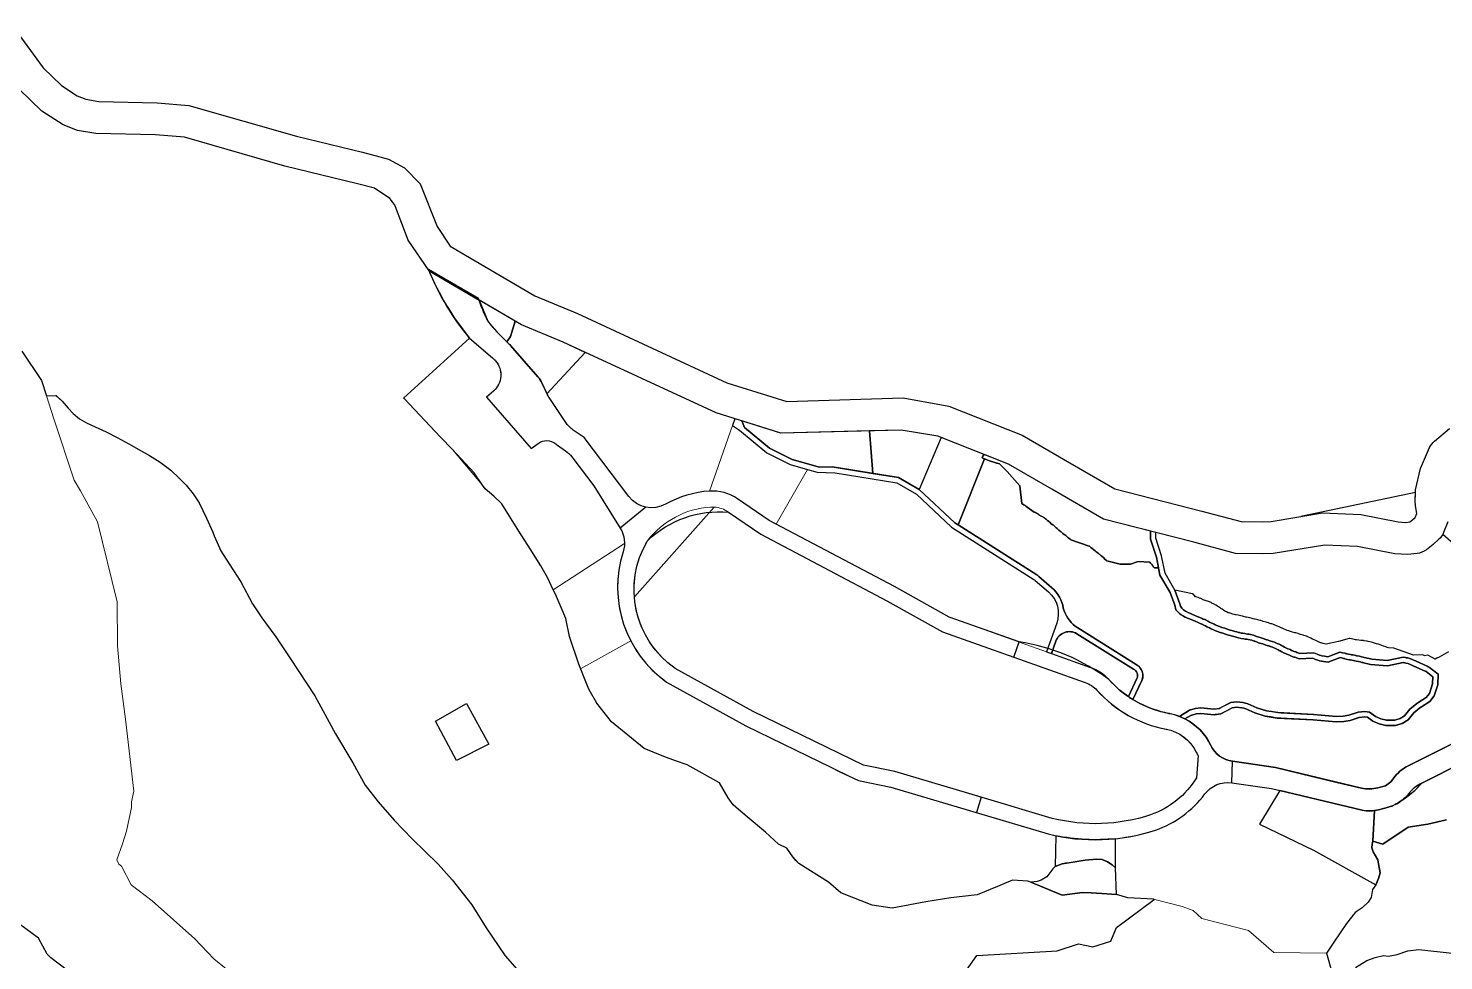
# Model space of a CAD drawing. Header units: millimetres. Extents: x 234550 to 240984, y 469077 to 474234.
# Drawn here: x 240323.4 to 240720.6, y 469393.1 to 469654.7 of the extents above; entities that cross this region are included whole.
import ezdxf

# ---------------------------------------------------------------- set-up
doc = ezdxf.new("R2010")
doc.units = ezdxf.units.MM
for name, color, linetype, lineweight in [('_Proposed institutional precinct_hatch', 150, 'Continuous', 0), ('_proposed OS-2 _hatch', 83, 'Continuous', 0), ('_Proposed_footpath hatch', 161, 'Continuous', 30), ('_Proposed_parking', 253, 'Continuous', 30), ('_Propossed _Secondary_road_Hatch', 251, 'Continuous', 0), ('E1', 108, 'Continuous', 30), ('E4', 53, 'Continuous', 30)]:
    doc.layers.add(name, color=color, linetype=linetype, lineweight=lineweight)
doc.layers.add('_Proposed Service-1 hatch', color=210, linetype='Continuous')
doc.layers.add('_proposed Tertiary_road_Hatch', color=252, linetype='Continuous')
doc.layers.add('_proposed UV_2_Hatch', color=53, linetype='Continuous', lineweight=0, true_color=0xf2d64a)
doc.layers.add('water', color=140, linetype='Continuous', lineweight=30, true_color=0x00cdfe)

msp = doc.modelspace()

# ---------------------------------------------------------------- linework, layer by layer
at = {"layer": '_Proposed institutional precinct_hatch'}
msp.add_lwpolyline([(240460.51, 469390.64), (240457.21, 469394.45), (240451.88, 469402.32), (240447.81, 469408.8), (240442.35, 469415.78), (240438.35, 469420.2), (240431.07, 469427.31), (240425.99, 469432.56), (240421.58, 469437.64), (240417.86, 469442.38), (240414.47, 469448.65), (240409.56, 469456.78), (240406.04, 469463.28), (240403.8, 469467.4), (240396.95, 469477.81), (240392.8, 469483.99), (240388.9, 469489.33), (240386.28, 469493.24), (240382.98, 469499.42), (240379.68, 469504.5), (240377.39, 469508.06), (240375.52, 469512.36), (240375.11, 469513.31), (240373.35, 469517.26), (240371.33, 469521.56), (240369.64, 469524.1), (240367.61, 469526.56), (240365.66, 469528.51), (240363.37, 469530.71), (240360.32, 469532.99), (240357.36, 469534.86), (240354.82, 469536.29), (240352.36, 469537.65), (240350.33, 469538.75), (240348.3, 469539.94), (240345.17, 469541.54), (240342.12, 469542.9), (240339.66, 469544), (240337.72, 469545.18), (240335.94, 469546.62), (240334.5, 469548.15), (240332.81, 469550.1), (240331.2, 469551.65), (240331.1, 469551.73), (240328.44, 469551.57), (240330.51, 469545.14), (240336.25, 469527.93), (240338.01, 469524.95), (240342.79, 469516.22), (240348.25, 469493.81), (240348.38, 469481.49), (240349.31, 469470.79), (240350.6, 469460.85), (240352.95, 469440.7), (240352.35, 469437.63), (240352.35, 469436.11), (240350.89, 469429.41), (240349.78, 469425.9), (240348.21, 469421.35), (240348.77, 469420.13), (240349.48, 469419.61), (240352.24, 469414.39), (240358.13, 469409.88), (240370.06, 469399.25), (240375.42, 469393.64), (240378.86, 469390.8)], dxfattribs=at)
at = {"layer": '_proposed OS-2 _hatch'}
for points in [[(240541.99, 469530.95), (240537.19, 469532.29), (240530.58, 469535.65), (240522.97, 469541.93), (240520.97, 469543.25), (240514.53, 469524.86, -0.16812), (240522.41, 469522.69), (240531.28, 469516.61), (240533.25, 469515.56)], [(240493.44, 469495.22, -0.152848), (240497.09, 469510.93, -0.215435), (240514.82, 469520.37, -0.032495), (240515.86, 469520.37), (240493.44, 469495.22), (240515.86, 469520.37, 0.032495), (240514.82, 469520.37, 0.215435), (240497.09, 469510.93, 0.152848)], [(240490.29, 469507.79, 0.075781), (240490.67, 469510.17), (240470.67, 469497.2), (240471.28, 469495.95), (240474.16, 469489.09), (240475.26, 469484.11), (240477.81, 469476.32), (240478.36, 469474.96), (240492.43, 469482.82, -0.199899)], [(240628.43, 469427.33, -0.077779), (240611.72, 469428.17), (240611.55, 469419.49), (240613.45, 469420.25), (240619.93, 469421.26), (240623.13, 469421.54), (240624.73, 469421.5), (240626.25, 469420.83), (240627.54, 469419.97), (240628.43, 469419.15)]]:
    msp.add_lwpolyline(points, format="xyb", close=True, dxfattribs=at)
at = {"layer": '_Proposed Service-1 hatch'}
msp.add_lwpolyline([(240559.4, 469541.74), (240534.58, 469541.12), (240523.59, 469544.55), (240524.33, 469542.75), (240531.4, 469536.92), (240537.74, 469533.7), (240542.41, 469532.39), (240545.28, 469531.54), (240548.96, 469531.69), (240560.32, 469529.84)], close=True, dxfattribs=at)
msp.add_lwpolyline([(240628.43, 469427.33, -0.077779), (240611.72, 469428.17), (240611.55, 469419.49), (240613.45, 469420.25), (240619.93, 469421.26), (240623.13, 469421.54), (240624.73, 469421.5), (240626.25, 469420.83), (240627.54, 469419.97), (240628.43, 469419.15)], format="xyb", close=True, dxfattribs=at)
at = {"layer": '_proposed Tertiary_road_Hatch'}
for p, q in [((240633.36, 469466.38), (240633.36, 469466.38)), ((240557.76, 469447.92), (240526.78, 469462.97)), ((240702.25, 469435.44), (240705.04, 469436.18))]:
    msp.add_line(p, q, dxfattribs=at)
for points in [[(240502.22, 469521.2, -0.374468), (240491.92, 469523.32), (240479.32, 469539.87), (240476.26, 469542, -0.093801), (240474.18, 469544.12), (240469.52, 469551.1, -0.037452), (240468.94, 469552.14), (240467.55, 469555.09, 0.069754), (240466.34, 469556.95), (240458.64, 469565.77, -0.034577), (240452.28, 469572.58, -0.034577), (240449.69, 469578.94), (240435.62, 469587.04, 0.073256), (240447.19, 469567.8), (240453.59, 469562.31, -0.03605), (240454.41, 469561.5), (240454.49, 469561.41, -0.414214), (240453.91, 469552.94), (240451.93, 469551.22), (240464.51, 469536.8), (240466.42, 469538.24, -0.346746), (240471.37, 469538.12, 0.020676), (240471.9, 469537.72), (240474.09, 469536.2, -0.078087), (240475.88, 469534.48), (240482.09, 469526.32), (240489.46, 469514.44)], [(240590.76, 469438.97), (240566.52, 469446.2), (240557.76, 469447.92), (240526.78, 469462.97), (240504.91, 469475.1, -0.391701), (240497.09, 469510.93, -0.215435), (240519.86, 469518.98), (240528.95, 469512.75), (240564.33, 469494.1), (240579.88, 469485.4), (240599.93, 469478.28), (240601.43, 469482.53), (240581.74, 469489.51), (240566.48, 469498.05), (240531.28, 469516.61), (240522.41, 469522.69, 0.16812), (240514.53, 469524.86, 0.112563), (240502.22, 469521.2, -0.181094)], [(240496.67, 469520.33), (240489.46, 469514.44, -0.219426), (240490.29, 469507.79, 0.326793), (240502.5, 469471.29), (240524.71, 469458.98), (240542.01, 469450.57), (240542.02, 469450.6), (240548.36, 469447.52), (240550.95, 469446.22), (240556.32, 469443.61), (240565.44, 469441.82), (240609.53, 469428.67, 0.142283), (240639.69, 469429.74, 0.151633), (240653.53, 469439.87, -0.275346), (240661.09, 469443.02), (240661.29, 469449.05, -0.250686), (240655.2, 469453.52, 0.163028), (240647.96, 469460.97), (240646.45, 469461.65, 0.04598), (240643.58, 469462.47, -0.041603), (240638.75, 469463.79), (240637.34, 469464.34), (240637.34, 469464.34, -0.012475), (240635.96, 469464.96), (240635.96, 469464.96, -0.024617), (240633.36, 469466.38), (240633.36, 469466.38, -0.073128), (240626.61, 469471.98, 0.125125), (240601.43, 469482.53)], [(240599.93, 469478.28), (240619.98, 469471.17, -0.125125), (240623.26, 469468.97, 0.164751), (240642.64, 469458.07, -0.240887), (240651.14, 469451.58, 0.020898), (240651.63, 469450.66), (240651.19, 469444.44, -0.175279), (240638.26, 469434.01, -0.141655), (240610.73, 469433.02), (240590.76, 469438.97), (240589.47, 469434.66)], [(240735.38, 469460.19), (240710.6, 469447.74, 0.117529), (240706.97, 469444.86), (240705.73, 469443.28), (240704.26, 469442.18), (240702.09, 469441.61, -0.116204), (240697.5, 469441.48), (240673.35, 469447.32), (240661.29, 469449.05)], [(240661.09, 469443.02), (240672.2, 469441.43), (240697.67, 469435.32, 0.116203), (240702.25, 469435.44), (240705.04, 469436.18, 0.102955), (240708.68, 469438, 0.073156), (240714.43, 469442.91), (240737.81, 469454.7)]]:
    msp.add_lwpolyline(points, format="xyb", dxfattribs=at)
at = {"layer": '_proposed UV_2_Hatch'}
for points in [[(240482.09, 469526.32), (240475.88, 469534.48, 0.078087), (240474.09, 469536.2), (240471.9, 469537.72, -0.020676), (240471.37, 469538.12, 0.346746), (240466.42, 469538.24), (240464.51, 469536.8), (240451.93, 469551.22), (240453.91, 469552.94, 0.416941), (240454.45, 469561.45, 0.038067), (240453.59, 469562.31), (240447.19, 469567.8), (240428.64, 469550.98), (240428.8, 469550.83), (240439.05, 469539.98), (240442.39, 469536.51), (240450.83, 469526.53), (240451.54, 469525.49), (240454, 469523.44), (240456.27, 469521.33), (240461.02, 469513.59), (240464.21, 469508.71), (240467.17, 469503.93), (240469.02, 469500.58), (240470.67, 469497.2), (240490.67, 469510.17, 0.141295), (240489.46, 469514.44), (240482.09, 469526.32)], [(240724.12, 469509.44), (240720.32, 469512.76, -0.088546), (240719.24, 469511.38), (240717.58, 469509.88), (240715.7, 469508.41, -0.142791), (240713.1, 469507.37), (240710.39, 469507.1), (240706.88, 469507.24), (240696.38, 469509.33), (240687.24, 469509.74), (240672.71, 469507.35), (240669.72, 469507.25), (240662.15, 469507.32), (240650.45, 469510.55), (240639.79, 469513.27), (240639.82, 469511.67), (240641.4, 469506.74), (240642.36, 469501.81), (240645.15, 469497.02), (240650.07, 469496.03), (240650.49, 469495.79), (240650.79, 469495.37), (240651.08, 469495.16), (240651.68, 469494.98), (240652.07, 469494.82), (240652.43, 469494.73), (240653.03, 469494.36), (240653.83, 469494.13), (240654.07, 469494.05), (240654.56, 469493.89), (240655.3, 469493.6), (240655.6, 469493.37), (240656, 469493.21), (240656.62, 469492.87), (240657.07, 469492.58), (240657.34, 469492.37), (240657.79, 469492.09), (240658.07, 469491.9), (240658.43, 469491.73), (240658.88, 469491.34), (240659.35, 469491.09), (240659.64, 469490.94), (240660.07, 469490.73), (240660.38, 469490.68), (240660.96, 469490.49), (240661.15, 469490.45), (240661.35, 469490.37), (240662.13, 469490.19), (240662.29, 469490.15), (240662.93, 469490.01), (240663.59, 469489.85), (240664.07, 469489.74), (240664.37, 469489.68), (240665.06, 469489.52), (240665.2, 469489.5), (240665.67, 469489.37), (240666.12, 469489.27), (240666.81, 469489.11), (240667.07, 469489.05), (240667.5, 469488.95), (240667.62, 469488.92), (240668.07, 469488.81), (240668.42, 469488.72), (240668.83, 469488.62), (240669.07, 469488.56), (240669.22, 469488.52), (240669.71, 469488.37), (240669.93, 469488.31), (240670.77, 469488.07), (240671.07, 469487.97), (240671.39, 469487.88), (240672.07, 469487.66), (240672.29, 469487.59), (240672.87, 469487.37), (240673.07, 469487.3), (240673.2, 469487.25), (240673.73, 469487.03), (240674.07, 469486.89), (240674.44, 469486.75), (240674.92, 469486.53), (240675.15, 469486.43), (240675.25, 469486.37), (240675.82, 469486.12), (240676.07, 469486.01), (240676.53, 469485.83), (240676.67, 469485.78), (240677.07, 469485.63), (240677.28, 469485.58), (240678.16, 469485.31), (240678.82, 469485.12), (240679.07, 469485.05), (240679.69, 469484.87), (240680.07, 469484.76), (240680.37, 469484.67), (240681.12, 469484.45), (240681.33, 469484.37), (240682.04, 469484.12), (240682.58, 469483.88), (240683.07, 469483.67), (240683.28, 469483.59), (240683.73, 469483.36), (240684.19, 469483.15), (240684.64, 469482.94), (240685.23, 469482.67), (240686.04, 469482.32), (240686.17, 469482.28), (240686.78, 469482.08), (240687.07, 469481.99), (240687.59, 469481.9), (240691.07, 469482.69), (240694.07, 469483.53), (240694.2, 469483.5), (240694.69, 469483.37), (240695.06, 469483.29), (240695.18, 469483.27), (240695.85, 469483.15), (240696.13, 469483.1), (240696.74, 469483.04), (240697.07, 469483), (240697.49, 469482.96), (240697.64, 469482.94), (240698.07, 469482.9), (240698.27, 469482.87), (240699.07, 469482.77), (240699.4, 469482.7), (240699.86, 469482.59), (240700.25, 469482.5), (240700.67, 469482.35), (240701.07, 469482.24), (240701.27, 469482.18), (240701.73, 469482.04), (240702.07, 469481.93), (240702.5, 469481.8), (240702.72, 469481.72), (240703.25, 469481.55), (240703.72, 469481.36), (240704.31, 469481.14), (240704.69, 469480.99), (240705.07, 469480.86), (240705.54, 469480.84), (240706.62, 469480.83), (240712.14, 469478.78), (240714.68, 469478.96), (240715.26, 469478.64), (240716.08, 469478.82), (240718.15, 469477.68), (240718.68, 469477.96), (240719.25, 469478.31), (240721.96, 469479.73)], [(240609.53, 469428.67), (240565.44, 469441.82), (240556.32, 469443.61), (240524.71, 469458.98), (240502.5, 469471.29, -0.119103), (240492.43, 469482.82), (240478.36, 469474.96), (240480.78, 469469.08), (240482.91, 469465.36), (240486.99, 469460.09), (240496.17, 469452.62), (240501.68, 469450.37), (240508.27, 469448.04), (240517.34, 469442.98), (240519.75, 469438.83), (240521.21, 469436.79), (240525.06, 469433.49), (240530.25, 469429.17), (240533.86, 469425.76), (240536.22, 469424.66), (240537.87, 469422.26), (240539.59, 469420.32), (240547.94, 469415.16), (240551.35, 469412.11), (240560.14, 469408.7), (240565.78, 469407.8), (240575.19, 469409.63), (240582.27, 469410.73), (240589.6, 469411.53), (240595.33, 469413.92), (240599.57, 469415.65), (240603.89, 469415.4), (240604.67, 469415.08), (240606.51, 469415.33), (240607.61, 469415.68), (240609.23, 469416.65), (240610.85, 469418.88), (240611.55, 469419.49), (240611.72, 469428.17, -0.010375), (240609.53, 469428.67)]]:
    msp.add_lwpolyline(points, format="xyb", dxfattribs=at)
for points in [[(240520.97, 469543.25), (240521.64, 469545.16), (240516.39, 469546.8), (240479.6, 469563.78), (240468.91, 469552.19, 0.03919), (240469.52, 469551.1), (240474.18, 469544.12, 0.093801), (240476.26, 469542), (240479.32, 469539.87), (240491.92, 469523.32, 0.374468), (240502.22, 469521.2, -0.112563), (240514.53, 469524.86, -0.16812), (240522.41, 469522.69), (240531.28, 469516.61), (240533.25, 469515.56), (240566.48, 469498.05), (240581.74, 469489.51), (240609.11, 469479.8), (240611.96, 469487.85, 0.308898), (240609.66, 469496.57), (240605.93, 469499.8, 0.036727), (240605.58, 469500.06), (240582.48, 469514.76), (240572.63, 469523.97), (240567.08, 469527.22), (240549.82, 469530.03), (240544.72, 469530.14), (240541.99, 469530.95), (240537.19, 469532.29), (240530.58, 469535.65), (240522.97, 469541.93)], [(240642.75, 469458.05, -0.165603), (240623.26, 469468.97, 0.125125), (240619.98, 469471.17), (240579.88, 469485.4), (240564.33, 469494.1), (240528.95, 469512.75), (240519.86, 469518.98, 0.134888), (240515.86, 469520.37), (240493.44, 469495.22, 0.225361), (240504.91, 469475.1), (240526.78, 469462.97), (240557.76, 469447.92), (240566.52, 469446.2), (240610.73, 469433.02, 0.141655), (240638.26, 469434.01, 0.175279), (240651.19, 469444.44), (240651.63, 469450.66, -0.020898), (240651.14, 469451.58, 0.238303)], [(240700.59, 469413.04), (240701.56, 469414.42), (240683.99, 469424.13), (240668.9, 469431.38), (240674.62, 469440.85), (240672.2, 469441.43), (240661.09, 469443.02, 0.275346), (240653.53, 469439.87, -0.151633), (240639.69, 469429.74, -0.053388), (240628.43, 469427.33), (240628.43, 469419.15), (240628.72, 469411.64), (240631.88, 469410.69), (240639.09, 469410.35), (240647.18, 469408.27), (240650.24, 469407.18), (240652.65, 469404.93), (240665.8, 469401.57), (240672.92, 469395.41), (240687.68, 469395.24), (240689.76, 469398.27), (240693.31, 469403.56), (240695.68, 469406.6), (240697.71, 469407.96), (240699.41, 469409.51), (240700.25, 469410.84)]]:
    msp.add_lwpolyline(points, format="xyb", close=True, dxfattribs=at)
at = {"layer": '_Proposed_footpath hatch'}
for points in [[(240613.81, 469491.99, 0.177496), (240610.64, 469497.71), (240606.91, 469500.93, 0.036727), (240606.38, 469501.33), (240584.28, 469515.39), (240583.4, 469515.95), (240573.36, 469525.34), (240567.6, 469528.65), (240548.96, 469531.69), (240545.28, 469531.54), (240542.41, 469532.39), (240537.74, 469533.7), (240531.4, 469536.92), (240524.33, 469542.75), (240523.59, 469544.55), (240521.64, 469545.16), (240520.97, 469543.25), (240522.97, 469541.93), (240530.58, 469535.65), (240537.19, 469532.29), (240541.99, 469530.95), (240544.72, 469530.14), (240549.82, 469530.03), (240567.08, 469527.22), (240572.63, 469523.97), (240582.48, 469514.76), (240605.58, 469500.06, -0.036727), (240605.93, 469499.8), (240609.66, 469496.57, -0.308898), (240611.96, 469487.85), (240609.11, 469479.8), (240610.52, 469479.3), (240611.75, 469482.78, -0.479275), (240617.64, 469484.83), (240633.54, 469474.91, -0.38183), (240634.48, 469472.29), (240632.08, 469467.19, 0.012547), (240633.36, 469466.38), (240635.85, 469471.69, 0.381385), (240634.3, 469476.2), (240617.1, 469486.94, -0.132787)], [(240668.72, 469483.87), (240668.07, 469484.11), (240667.88, 469484.19), (240667.2, 469484.44), (240666.33, 469484.63), (240665.94, 469484.73), (240665.46, 469484.76), (240665.07, 469484.82), (240664.72, 469484.87), (240664.07, 469484.98), (240663.74, 469485.04), (240663.3, 469485.15), (240662.99, 469485.21), (240662.48, 469485.37), (240662.09, 469485.47), (240661.94, 469485.51), (240661.37, 469485.67), (240661.07, 469485.75), (240660.63, 469485.88), (240660.07, 469486.04), (240659.81, 469486.11), (240659.1, 469486.39), (240658.33, 469486.62), (240657.62, 469486.87), (240656.9, 469487.16), (240656.42, 469487.37), (240656.16, 469487.49), (240655.78, 469487.67), (240655.5, 469487.8), (240655.07, 469488.01), (240654.83, 469488.13), (240654.42, 469488.37), (240654.04, 469488.55), (240653.49, 469488.79), (240653.07, 469488.97), (240652.79, 469489.09), (240652.15, 469489.37), (240652.09, 469489.4), (240651.4, 469489.7), (240649.86, 469490.37), (240649.3, 469490.6), (240649.07, 469490.71), (240648.71, 469490.87), (240648.1, 469491.18, -0.228419), (240646.53, 469493.26), (240645.15, 469497.02), (240642.36, 469501.81), (240641.4, 469506.74), (240639.82, 469511.67), (240639.79, 469513.27), (240638.28, 469513.66), (240638.33, 469511.42), (240639.95, 469506.37), (240640.94, 469501.27), (240643.79, 469496.37), (240645.08, 469492.84), (240645.37, 469491.51), (240646.44, 469490.56), (240646.9, 469490.19), (240647.22, 469489.95), (240648.05, 469489.52), (240648.45, 469489.34), (240648.71, 469489.22), (240649.27, 469488.99), (240650.8, 469488.32), (240651.62, 469487.97), (240652.2, 469487.72), (240652.48, 469487.6), (240652.89, 469487.41), (240653.42, 469487.19), (240653.71, 469487.05), (240654.12, 469486.81), (240654.4, 469486.68), (240654.84, 469486.45), (240655.14, 469486.31), (240655.54, 469486.12), (240655.82, 469486), (240656.32, 469485.77), (240657.1, 469485.47), (240657.86, 469485.19), (240658.61, 469484.96), (240659.34, 469484.69), (240659.66, 469484.6), (240660.22, 469484.44), (240660.67, 469484.31), (240660.97, 469484.23), (240661.67, 469484.03), (240662.08, 469483.93), (240662.61, 469483.76), (240662.97, 469483.69), (240663.42, 469483.58), (240663.81, 469483.5), (240664.49, 469483.39), (240664.85, 469483.34), (240665.29, 469483.27), (240665.68, 469483.24), (240666.77, 469483), (240667.35, 469482.78), (240667.54, 469482.71), (240668.21, 469482.46), (240668.58, 469482.33), (240668.89, 469482.23), (240669.77, 469481.96), (240670.42, 469481.73), (240670.65, 469481.67), (240671.37, 469481.44), (240671.62, 469481.37), (240671.89, 469481.27), (240672.54, 469481.05), (240672.69, 469480.99), (240673.22, 469480.76), (240673.72, 469480.53), (240674.09, 469480.34), (240674.44, 469480.18), (240674.72, 469480.05), (240675.18, 469479.76), (240675.84, 469479.43), (240676.19, 469479.28), (240676.58, 469479.09), (240676.85, 469478.99), (240677.26, 469478.8), (240677.51, 469478.69), (240678.08, 469478.46), (240678.55, 469478.31), (240678.78, 469478.22), (240679.99, 469477.78), (240683.83, 469477.95), (240684.56, 469477.65), (240685.2, 469477.44), (240685.73, 469477.27), (240686.82, 469477.05), (240688.19, 469476.83), (240691.51, 469478.13), (240691.88, 469478.04), (240692.43, 469477.92), (240692.69, 469477.85), (240692.84, 469477.82), (240693.57, 469477.64), (240694.14, 469477.53), (240694.36, 469477.48), (240694.79, 469477.4), (240695.21, 469477.32), (240695.63, 469477.25), (240696.03, 469477.16), (240696.64, 469477.04), (240697.14, 469476.94), (240697.63, 469476.81), (240697.88, 469476.75), (240698.43, 469476.61), (240699.27, 469476.41), (240699.63, 469476.33), (240700.02, 469476.18), (240704.81, 469475.86), (240709.16, 469476.77), (240709.56, 469476.69), (240709.9, 469476.62), (240710.61, 469476.48), (240712.19, 469475.77), (240715.34, 469474.38, -0.057279), (240715.63, 469474.2), (240717.53, 469472.77), (240717.46, 469470.79), (240716.56, 469468.09), (240715.69, 469466.93), (240713.57, 469465.63), (240713, 469465.28), (240711.09, 469463.67), (240709.56, 469461.81), (240708.32, 469461.07), (240706.85, 469460.62), (240704.48, 469460.62), (240702.93, 469460.99), (240701.43, 469461.64), (240699.74, 469462.82), (240698.43, 469463.04), (240696.52, 469462.82), (240693.98, 469461.98), (240692.34, 469461.69), (240690.46, 469461.62), (240683.99, 469462.15), (240673.98, 469462.69), (240670.82, 469463.21), (240668.08, 469464.01), (240665.57, 469465.19), (240664.91, 469465.4), (240664.2, 469465.56), (240662.55, 469465.73), (240660.79, 469465.53), (240657.58, 469463.84), (240656.13, 469463.63), (240652.42, 469464), (240650.8, 469463.84), (240649.25, 469463.35), (240646.45, 469461.65), (240647.96, 469460.97), (240649.59, 469461.89), (240651.1, 469462.36), (240652.42, 469462.49), (240656.16, 469462.12), (240658.05, 469462.39), (240661.24, 469464.07), (240662.56, 469464.22), (240663.96, 469464.08), (240664.52, 469463.96), (240665.02, 469463.79), (240667.54, 469462.6), (240670.49, 469461.75), (240673.82, 469461.19), (240683.89, 469460.65), (240690.43, 469460.12), (240692.5, 469460.19), (240694.35, 469460.52), (240696.85, 469461.35), (240698.39, 469461.52), (240699.16, 469461.4), (240700.7, 469460.32), (240702.46, 469459.56), (240704.31, 469459.12), (240707.08, 469459.12), (240708.94, 469459.69), (240710.56, 469460.65), (240712.16, 469462.61), (240713.88, 469464.06), (240714.36, 469464.35), (240716.72, 469465.81), (240717.9, 469467.39), (240718.96, 469470.52), (240719.05, 469473.5), (240716.54, 469475.4, 0.057279), (240715.95, 469475.75), (240712.8, 469477.15), (240711.06, 469477.92), (240710.4, 469478.05), (240710.07, 469478.11), (240709.86, 469478.16), (240709.15, 469478.3), (240704.7, 469477.37), (240700.36, 469477.66), (240700.07, 469477.77), (240699.61, 469477.87), (240699.07, 469478), (240698.77, 469478.07), (240698.24, 469478.2), (240698, 469478.26), (240697.47, 469478.4), (240696.94, 469478.51), (240696.33, 469478.63), (240695.91, 469478.72), (240695.5, 469478.8), (240695.07, 469478.88), (240694.65, 469478.96), (240694.45, 469479), (240693.89, 469479.11), (240693.17, 469479.28), (240693.04, 469479.31), (240692.79, 469479.37), (240692.21, 469479.51), (240692.14, 469479.52), (240691.39, 469479.69), (240688.02, 469478.37), (240687.08, 469478.53), (240686.37, 469478.67), (240686.07, 469478.73), (240685.67, 469478.87), (240685.08, 469479.06), (240684.32, 469479.37), (240684.1, 469479.47), (240680.21, 469479.3), (240679.32, 469479.62), (240679.07, 469479.72), (240678.6, 469479.87), (240678.07, 469480.09), (240677.87, 469480.17), (240677.45, 469480.37), (240677.16, 469480.48), (240676.8, 469480.64), (240676.48, 469480.78), (240675.91, 469481.07), (240675.43, 469481.37), (240675.08, 469481.53), (240674.76, 469481.69), (240674.37, 469481.88), (240673.83, 469482.13), (240673.27, 469482.37), (240673.06, 469482.46), (240672.39, 469482.69), (240672.07, 469482.8), (240671.8, 469482.87), (240671.07, 469483.11), (240670.86, 469483.16), (240670.23, 469483.38), (240669.35, 469483.65), (240669.07, 469483.75)]]:
    msp.add_lwpolyline(points, format="xyb", close=True, dxfattribs=at)
at = {"layer": '_Proposed_parking'}
for points in [[(240617.64, 469484.83, 0.479275), (240611.75, 469482.78), (240610.52, 469479.3), (240621.49, 469475.41, -0.125125), (240626.61, 469471.98, 0.060525), (240632.08, 469467.19), (240634.48, 469472.29, 0.38183), (240633.54, 469474.91)], [(240701.12, 469435.21, -0.086982), (240697.67, 469435.32), (240674.62, 469440.85), (240668.9, 469431.38), (240683.99, 469424.13), (240701.56, 469414.42), (240702.26, 469416.17), (240702.7, 469417.77), (240702.29, 469420.27), (240702.05, 469421.39), (240700.75, 469423.68), (240700.42, 469424.72), (240700.45, 469425.76), (240700.65, 469426.62)]]:
    msp.add_lwpolyline(points, format="xyb", close=True, dxfattribs=at)
at = {"layer": '_Propossed _Secondary_road_Hatch'}
for points in [[(240319.34, 469654.74), (240327.5, 469643.66), (240332.67, 469638.67), (240337.08, 469635.78), (240339.53, 469634.82), (240343.18, 469634.22), (240359.48, 469633.82), (240368.43, 469633.08), (240398.64, 469624.43), (240417.14, 469620.01), (240424.42, 469618.02), (240428.96, 469615.57), (240433.37, 469611.09), (240438.12, 469599.16), (240441.78, 469593.61), (240465.5, 469579.69), (240477.5, 469574.68), (240519.43, 469555.28), (240536.23, 469550.04), (240568.89, 469551.01), (240581.69, 469548.72), (240602.3, 469540.57), (240615.69, 469532.79), (240628.23, 469525.53), (240652.72, 469519.26), (240663.74, 469516.31), (240669.63, 469516.26), (240672.17, 469516.34), (240686.57, 469518.77), (240697.29, 469518.29), (240707.83, 469516.2), (240709.82, 469516.09), (240711.06, 469516.21), (240711.78, 469516.78), (240712.54, 469517.46), (240713, 469518.58), (240712.66, 469520.74, -0.044613), (240712.6, 469521.63), (240712.68, 469525.2), (240714.04, 469531.18), (240716.63, 469537.09, -0.114389), (240717.98, 469538.9), (240722.2, 469542.48, -0.150424)], [(240721.76, 469516.23), (240720.54, 469513.22, -0.113957), (240719.24, 469511.38), (240717.58, 469509.88), (240715.7, 469508.41, -0.142791), (240713.1, 469507.37), (240710.39, 469507.1), (240706.88, 469507.24), (240696.38, 469509.33), (240687.24, 469509.74), (240672.71, 469507.35), (240669.72, 469507.25), (240662.15, 469507.32), (240650.45, 469510.55), (240625.08, 469517.03), (240610.56, 469525.39), (240598.4, 469532.46), (240578.63, 469540.25), (240568.33, 469541.97), (240534.58, 469541.12), (240516.39, 469546.8), (240473.45, 469566.62), (240461.76, 469571.5), (240435.88, 469586.66), (240429.92, 469595.31), (240426.4, 469604.61, 0.09074), (240424.78, 469606.99), (240420.5, 469609.91), (240415.73, 469611.13), (240395.31, 469616.07), (240367.22, 469624.15), (240359.01, 469624.83), (240342.32, 469625.24), (240337.13, 469626.09), (240333.1, 469627.68), (240327.16, 469631.48), (240320.76, 469637.65)]]:
    msp.add_lwpolyline(points, format="xyb", dxfattribs=at)
at = {"layer": 'E1'}
for points in [[(240319.34, 469654.74), (240327.5, 469643.66), (240332.67, 469638.67), (240337.08, 469635.78), (240339.53, 469634.82), (240343.18, 469634.22), (240359.48, 469633.82), (240368.43, 469633.08), (240398.64, 469624.43), (240417.14, 469620.01), (240424.42, 469618.02), (240428.96, 469615.57), (240433.37, 469611.09), (240438.12, 469599.16), (240441.78, 469593.61), (240465.5, 469579.69), (240477.5, 469574.68), (240519.43, 469555.28), (240536.23, 469550.04), (240568.89, 469551.01), (240581.69, 469548.72), (240602.3, 469540.57), (240615.69, 469532.79), (240628.23, 469525.53), (240652.72, 469519.26), (240663.74, 469516.31), (240669.63, 469516.26), (240672.17, 469516.34), (240686.57, 469518.77), (240697.29, 469518.29), (240707.83, 469516.2), (240709.82, 469516.09), (240711.06, 469516.21), (240711.78, 469516.78), (240712.54, 469517.46), (240713, 469518.58), (240712.66, 469520.74, -0.044613), (240712.6, 469521.63), (240712.68, 469525.2), (240714.04, 469531.18), (240716.63, 469537.09, -0.114389), (240717.98, 469538.9), (240722.2, 469542.48, -0.150424)], [(240584.2, 469386.96), (240589.53, 469394.53), (240612.09, 469395.83), (240618.08, 469397.83), (240622.12, 469397), (240627.11, 469398.6), (240628.75, 469402.37), (240639.31, 469410.29), (240639.09, 469410.35), (240631.88, 469410.69), (240628.72, 469411.64), (240624.6, 469411.93), (240621.6, 469412.11), (240619.18, 469412.26), (240613.54, 469411.43), (240604.67, 469415.08), (240603.89, 469415.4), (240599.57, 469415.65), (240595.33, 469413.92), (240589.68, 469411.56), (240589.6, 469411.53), (240582.27, 469410.73), (240575.19, 469409.63), (240565.78, 469407.8), (240560.14, 469408.7), (240551.35, 469412.11), (240547.94, 469415.16), (240539.59, 469420.32), (240538.79, 469421.22), (240537.87, 469422.26), (240536.22, 469424.66), (240533.86, 469425.76), (240530.25, 469429.17), (240525.06, 469433.49), (240522.67, 469435.54), (240521.21, 469436.79), (240519.75, 469438.83), (240517.34, 469442.98), (240508.27, 469448.04), (240504.97, 469449.21), (240501.68, 469450.37), (240496.17, 469452.62), (240486.99, 469460.09), (240482.91, 469465.36), (240480.78, 469469.08), (240480.03, 469470.89), (240477.81, 469476.32), (240475.26, 469484.11), (240474.16, 469489.09), (240471.28, 469495.95), (240470.67, 469497.2), (240469.02, 469500.58), (240467.17, 469503.93), (240464.21, 469508.71), (240461.02, 469513.59), (240456.27, 469521.33), (240454, 469523.44), (240451.54, 469525.49), (240450.83, 469526.53), (240448.45, 469529.98), (240442.39, 469536.51), (240439.05, 469539.98), (240428.8, 469550.83), (240428.64, 469550.98), (240447.19, 469567.8, -0.076154), (240435.88, 469586.66), (240449.84, 469578.48), (240452.28, 469572.58, 0.031272), (240457.66, 469566.72), (240458.66, 469568.25), (240459.94, 469572.56), (240435.88, 469586.66), (240429.92, 469595.31), (240426.4, 469604.61, 0.09074), (240424.78, 469606.99), (240420.5, 469609.91), (240415.73, 469611.13), (240395.31, 469616.07), (240367.22, 469624.15), (240359.01, 469624.83), (240342.32, 469625.24), (240337.13, 469626.09), (240333.1, 469627.68), (240327.16, 469631.48), (240320.76, 469637.65)], [(240721.76, 469516.23), (240720.54, 469513.22, -0.113957), (240719.24, 469511.38), (240717.58, 469509.88), (240715.7, 469508.41, -0.142791), (240713.1, 469507.37), (240710.39, 469507.1), (240706.88, 469507.24), (240696.38, 469509.33), (240687.24, 469509.74), (240672.71, 469507.35), (240669.72, 469507.25), (240662.15, 469507.32), (240650.45, 469510.55), (240625.08, 469517.03), (240610.56, 469525.39), (240598.4, 469532.46), (240578.63, 469540.25), (240568.33, 469541.97), (240534.58, 469541.12), (240516.39, 469546.8), (240473.45, 469566.62), (240461.76, 469571.5), (240435.88, 469586.66), (240429.92, 469595.31), (240426.4, 469604.61, 0.09074), (240424.78, 469606.99), (240420.5, 469609.91), (240415.73, 469611.13), (240395.31, 469616.07), (240367.22, 469624.15), (240359.01, 469624.83), (240342.32, 469625.24), (240337.13, 469626.09), (240333.1, 469627.68), (240327.16, 469631.48), (240320.76, 469637.65)], [(240721.76, 469516.23), (240720.54, 469513.22, -0.025158), (240720.32, 469512.76), (240724.12, 469509.44)], [(240721.96, 469479.73), (240719.25, 469478.31), (240718.68, 469477.96), (240718.15, 469477.68), (240716.08, 469478.82), (240715.26, 469478.64), (240714.68, 469478.96), (240712.14, 469478.78), (240706.62, 469480.83), (240705.11, 469480.85), (240704.69, 469480.99), (240704.31, 469481.14), (240703.72, 469481.36), (240703.25, 469481.55), (240702.26, 469481.87), (240702.07, 469481.93), (240701.73, 469482.04), (240700.87, 469482.3), (240700.67, 469482.35), (240700.25, 469482.5), (240699.86, 469482.59), (240699.4, 469482.7), (240699.07, 469482.77), (240698.27, 469482.87), (240698.07, 469482.9), (240697.64, 469482.94), (240697.29, 469482.98), (240696.74, 469483.04), (240696.13, 469483.1), (240695.85, 469483.15), (240695.18, 469483.27), (240695.06, 469483.29), (240694.69, 469483.37), (240694.2, 469483.5), (240694.07, 469483.53), (240691.07, 469482.69), (240687.59, 469481.9), (240687.07, 469481.99), (240686.78, 469482.08), (240686.17, 469482.28), (240686.04, 469482.32), (240685.23, 469482.67), (240684.64, 469482.94), (240683.74, 469483.36), (240683.28, 469483.59), (240683.07, 469483.67), (240682.58, 469483.88), (240682.04, 469484.12), (240681.33, 469484.37), (240681.12, 469484.45), (240680.37, 469484.67), (240680.07, 469484.76), (240679.69, 469484.87), (240679.07, 469485.05), (240678.82, 469485.12), (240678.16, 469485.31), (240677.28, 469485.58), (240677.07, 469485.63), (240676.67, 469485.78), (240676.29, 469485.92), (240675.82, 469486.12), (240675.25, 469486.37), (240675.15, 469486.43), (240674.92, 469486.53), (240674.44, 469486.75), (240673.94, 469486.94), (240673.2, 469487.25), (240673.08, 469487.3), (240672.29, 469487.59), (240672.07, 469487.66), (240671.39, 469487.88), (240671.07, 469487.97), (240670.77, 469488.07), (240669.93, 469488.31), (240669.71, 469488.37), (240669.22, 469488.52), (240669.05, 469488.56), (240668.42, 469488.72), (240668.07, 469488.81), (240667.62, 469488.92), (240667.5, 469488.95), (240667.07, 469489.05), (240666.81, 469489.11), (240666.12, 469489.27), (240665.67, 469489.37), (240665.2, 469489.5), (240665.06, 469489.52), (240664.37, 469489.68), (240664.07, 469489.74), (240663.59, 469489.85), (240662.93, 469490.01), (240662.29, 469490.15), (240662.13, 469490.19), (240661.35, 469490.37), (240661.15, 469490.45), (240660.96, 469490.49), (240660.38, 469490.68), (240660.07, 469490.73), (240659.64, 469490.94), (240659.35, 469491.09), (240658.88, 469491.34), (240658.43, 469491.73), (240658.07, 469491.9), (240657.79, 469492.09), (240657.34, 469492.37), (240657.07, 469492.58), (240656.62, 469492.87), (240656, 469493.21), (240655.6, 469493.37), (240655.3, 469493.6), (240654.56, 469493.89), (240653.63, 469494.19), (240653.03, 469494.36), (240652.43, 469494.73), (240652.07, 469494.82), (240651.68, 469494.98), (240650.91, 469495.22), (240650.49, 469495.79), (240650.07, 469496.03), (240645.15, 469497.02), (240646.53, 469493.26, 0.228419), (240648.1, 469491.18), (240648.71, 469490.87), (240649.07, 469490.71), (240649.3, 469490.6), (240649.86, 469490.37), (240651.4, 469489.7), (240652.09, 469489.4), (240652.15, 469489.37), (240652.79, 469489.09), (240653.07, 469488.97), (240653.49, 469488.79), (240654.27, 469488.46), (240654.83, 469488.13), (240655.07, 469488.01), (240655.5, 469487.8), (240655.78, 469487.67), (240656.16, 469487.49), (240656.42, 469487.37), (240656.9, 469487.16), (240657.62, 469486.87), (240658.33, 469486.62), (240659.1, 469486.39), (240659.81, 469486.11), (240660.07, 469486.04), (240660.63, 469485.88), (240661.07, 469485.75), (240661.37, 469485.67), (240661.94, 469485.51), (240662.09, 469485.47), (240662.48, 469485.37), (240662.99, 469485.21), (240663.3, 469485.15), (240663.74, 469485.04), (240664.07, 469484.98), (240664.72, 469484.87), (240665.51, 469484.76), (240665.94, 469484.73), (240666.33, 469484.63), (240667.2, 469484.44), (240667.88, 469484.19), (240668.07, 469484.11), (240668.72, 469483.87), (240669.07, 469483.75), (240669.35, 469483.65), (240670.23, 469483.38), (240670.86, 469483.16), (240671.07, 469483.11), (240671.8, 469482.87), (240672.07, 469482.8), (240672.39, 469482.69), (240673.08, 469482.45), (240673.83, 469482.13), (240674.37, 469481.88), (240674.76, 469481.69), (240675.08, 469481.53), (240675.43, 469481.37), (240675.91, 469481.07), (240676.48, 469480.78), (240676.8, 469480.64), (240677.16, 469480.48), (240677.45, 469480.37), (240677.86, 469480.17), (240678.6, 469479.87), (240679.07, 469479.72), (240679.32, 469479.62), (240680.21, 469479.3), (240684.1, 469479.47), (240685.08, 469479.06), (240685.67, 469478.87), (240686.07, 469478.73), (240686.37, 469478.67), (240687.08, 469478.53), (240688.02, 469478.37), (240691.39, 469479.69), (240692.14, 469479.52), (240692.21, 469479.51), (240692.79, 469479.37), (240692.96, 469479.33), (240693.89, 469479.11), (240694.45, 469479), (240694.65, 469478.96), (240695.07, 469478.88), (240695.5, 469478.8), (240696.09, 469478.68), (240696.94, 469478.51), (240697.47, 469478.4), (240698, 469478.26), (240698.24, 469478.2), (240698.77, 469478.07), (240699.07, 469478), (240699.61, 469477.87), (240700.07, 469477.77), (240700.36, 469477.66), (240704.7, 469477.37), (240709.15, 469478.3), (240709.86, 469478.16), (240710.07, 469478.11), (240710.4, 469478.05), (240711.06, 469477.92), (240712.8, 469477.15), (240715.95, 469475.75, -0.057279), (240716.54, 469475.4), (240719.05, 469473.5), (240718.96, 469470.52), (240717.9, 469467.39), (240716.72, 469465.81), (240714.36, 469464.35), (240713.88, 469464.06), (240712.16, 469462.61), (240710.56, 469460.65), (240708.94, 469459.69), (240707.58, 469459.27), (240707.08, 469459.12), (240705.51, 469459.12), (240704.31, 469459.12), (240702.46, 469459.56), (240700.7, 469460.32), (240699.16, 469461.4), (240698.39, 469461.52), (240696.85, 469461.35), (240696.71, 469461.3), (240696.49, 469461.23), (240694.35, 469460.52), (240692.5, 469460.19), (240690.43, 469460.12), (240683.89, 469460.65), (240674.82, 469461.14), (240673.82, 469461.19), (240672.05, 469461.49), (240670.49, 469461.75), (240667.54, 469462.6), (240665.02, 469463.79), (240664.52, 469463.96), (240663.96, 469464.08), (240662.56, 469464.22), (240661.24, 469464.07), (240659.69, 469463.25), (240658.77, 469462.77), (240658.05, 469462.39), (240656.47, 469462.17), (240656.16, 469462.12), (240652.42, 469462.49), (240651.1, 469462.36), (240649.59, 469461.89), (240647.96, 469460.97, -0.163417), (240655.21, 469453.5, 0.249862), (240661.29, 469449.05), (240673.35, 469447.32), (240690.71, 469443.13), (240697.5, 469441.48, 0.116204), (240702.09, 469441.61), (240704.26, 469442.18), (240705.73, 469443.28), (240706.97, 469444.86, -0.117529), (240710.6, 469447.74), (240735.38, 469460.19)], [(240737.81, 469454.7), (240714.43, 469442.91, 0.118087), (240710.79, 469440.01, -0.066247), (240708.9, 469438.16), (240708.47, 469437.84, -0.096251), (240705.04, 469436.18), (240702.25, 469435.44, -0.028929), (240701.12, 469435.21), (240700.65, 469426.62), (240703.53, 469425.78), (240710.62, 469430.56), (240716.13, 469431.42), (240721.36, 469432.64)]]:
    msp.add_lwpolyline(points, format="xyb", dxfattribs=at)
for points in [[(240473.45, 469566.62), (240461.76, 469571.5), (240459.94, 469572.56), (240458.66, 469568.25), (240457.66, 469566.72), (240457.83, 469566.58, -0.03605), (240458.64, 469565.77), (240466.34, 469556.95, -0.069754), (240467.55, 469555.09), (240468.91, 469552.19), (240479.6, 469563.78)], [(240712.66, 469520.74, -0.044613), (240712.6, 469521.63), (240712.66, 469524.5), (240680.51, 469517.75), (240686.57, 469518.77), (240697.29, 469518.29), (240707.83, 469516.2), (240709.82, 469516.09), (240711.06, 469516.21), (240711.78, 469516.78), (240712.2, 469517.15), (240712.34, 469517.28), (240712.34, 469517.28), (240712.54, 469517.46), (240713, 469518.58)]]:
    msp.add_lwpolyline(points, format="xyb", close=True, dxfattribs=at)
for points in [[(240321.54, 469564.12), (240327.06, 469555.88), (240328.44, 469551.57), (240331.12, 469551.73), (240332.81, 469550.1), (240334.5, 469548.15), (240335.94, 469546.62), (240337.72, 469545.18), (240339.66, 469544), (240342.12, 469542.9), (240345.17, 469541.54), (240348.3, 469539.94), (240350.33, 469538.75), (240352.36, 469537.65), (240354.82, 469536.29), (240357.36, 469534.86), (240360.32, 469532.99), (240363.37, 469530.71), (240365.66, 469528.51), (240367.61, 469526.56), (240369.64, 469524.1), (240371.33, 469521.56), (240373.35, 469517.26), (240375.11, 469513.31), (240375.52, 469512.36), (240377.39, 469508.06), (240379.68, 469504.5), (240382.98, 469499.42), (240386.28, 469493.24), (240388.9, 469489.33), (240392.8, 469483.99), (240396.95, 469477.81), (240403.8, 469467.4), (240406.04, 469463.28), (240409.56, 469456.78), (240414.47, 469448.65), (240417.86, 469442.38), (240421.58, 469437.64), (240425.99, 469432.56), (240431.07, 469427.31), (240438.35, 469420.2), (240442.35, 469415.78), (240447.81, 469408.8), (240451.88, 469402.32), (240457.21, 469394.45), (240460.51, 469390.64)], [(240721.36, 469432.64), (240716.13, 469431.42), (240710.62, 469430.56), (240703.53, 469425.78), (240700.65, 469426.62), (240700.45, 469425.76), (240700.42, 469424.72), (240700.75, 469423.68), (240702.05, 469421.39), (240702.29, 469420.27), (240702.7, 469417.77), (240702.26, 469416.17), (240701.56, 469414.42), (240700.59, 469413.04), (240700.25, 469410.84), (240699.41, 469409.51), (240697.71, 469407.96), (240695.68, 469406.6), (240693.31, 469403.56), (240689.76, 469398.27), (240687.68, 469395.24), (240689.27, 469389.61)], [(240695.81, 469391.17), (240699.02, 469393.1), (240701.29, 469393.95), (240703.63, 469394.59), (240705.12, 469394.32), (240707.54, 469394.84), (240710.48, 469395.88), (240713.59, 469396.21), (240732.33, 469394.15)]]:
    msp.add_lwpolyline(points, dxfattribs=at)
for points in [[(240638.32, 469511.82), (240638.28, 469513.66), (240625.08, 469517.03), (240610.56, 469525.39), (240598.4, 469532.46), (240591.6, 469535.14), (240591.25, 469534.64), (240591.06, 469534.18), (240591.07, 469534.17), (240591.43, 469534.02), (240591.63, 469533.93), (240592.16, 469533.71), (240593.09, 469533.36), (240594.57, 469532.87), (240595.07, 469532.73), (240595.36, 469532.66), (240595.91, 469532.54), (240598.09, 469530.36), (240601.65, 469526.37), (240602.19, 469521.37), (240602.72, 469521.02), (240603.07, 469520.81), (240603.33, 469520.63), (240603.71, 469520.37), (240605.67, 469518.97), (240606.07, 469518.76), (240606.33, 469518.63), (240606.81, 469518.37), (240606.95, 469518.25), (240607.59, 469517.87), (240608.07, 469517.66), (240608.25, 469517.55), (240608.58, 469517.37), (240608.81, 469517.11), (240609.07, 469516.92), (240609.35, 469516.65), (240609.8, 469516.37), (240609.93, 469516.23), (240610.07, 469516.11), (240610.41, 469515.72), (240610.87, 469515.42), (240611.07, 469515.27), (240611.5, 469514.8), (240611.85, 469514.59), (240612.13, 469514.41), (240612.6, 469513.9), (240613.07, 469513.57), (240613.18, 469513.48), (240613.33, 469513.37), (240613.7, 469513), (240614.07, 469512.71), (240614.25, 469512.55), (240614.5, 469512.37), (240614.8, 469512.1), (240615.07, 469511.88), (240615.34, 469511.64), (240615.74, 469511.37), (240615.92, 469511.22), (240621.07, 469509.46), (240621.19, 469509.37), (240621.64, 469508.95), (240622.07, 469508.62), (240622.21, 469508.51), (240622.4, 469508.37), (240622.76, 469508.06), (240623.07, 469507.84), (240623.33, 469507.64), (240623.7, 469507.37), (240623.89, 469507.19), (240624.07, 469507.06), (240624.43, 469506.74), (240624.88, 469506.42), (240625.07, 469506.24), (240625.47, 469505.77), (240625.94, 469505.41), (240626.07, 469505.27), (240629.75, 469504.37), (240632.67, 469504.37), (240634.82, 469505.12), (240638.07, 469504.9), (240638.33, 469504.63), (240638.58, 469504.37), (240638.79, 469504.09), (240639.07, 469503.75), (240639.25, 469503.55), (240639.39, 469503.37), (240640.54, 469503.33), (240639.95, 469506.37), (240638.33, 469511.42)], [(240437.61, 469460.31), (240446.33, 469465.29), (240452.55, 469453.85), (240443.56, 469449.26)], [(240628.43, 469419.15), (240627.54, 469419.97), (240626.25, 469420.83), (240624.73, 469421.5), (240623.13, 469421.54), (240619.93, 469421.26), (240614.86, 469420.47), (240614.46, 469420.41), (240613.45, 469420.25), (240611.55, 469419.49), (240610.85, 469418.88), (240609.23, 469416.65), (240607.61, 469415.68), (240606.51, 469415.33), (240604.67, 469415.08), (240613.54, 469411.43), (240619.18, 469412.26), (240621.6, 469412.11), (240624.6, 469411.93), (240628.72, 469411.64)]]:
    msp.add_lwpolyline(points, close=True, dxfattribs=at)
at = {"layer": 'E4'}
msp.add_lwpolyline([(240579.54, 469539.89), (240578.63, 469540.25), (240568.33, 469541.97), (240559.4, 469541.74), (240560.32, 469529.84), (240567.6, 469528.65), (240573.36, 469525.34)], dxfattribs=at)
msp.add_lwpolyline([(240591.72, 469533.89), (240591.63, 469533.93), (240591.43, 469534.02), (240591.06, 469534.18), (240591.25, 469534.64), (240591.6, 469535.14), (240579.54, 469539.89), (240573.36, 469525.34), (240583.4, 469515.95), (240584.28, 469515.39)], close=True, dxfattribs=at)
msp.add_lwpolyline([(240674.09, 469480.34), (240673.72, 469480.53), (240673.22, 469480.76), (240672.69, 469480.99), (240672.54, 469481.05), (240671.51, 469481.4), (240671.37, 469481.44), (240670.65, 469481.67), (240670.42, 469481.73), (240669.77, 469481.96), (240668.89, 469482.23), (240668.58, 469482.33), (240668.21, 469482.46), (240667.54, 469482.71), (240667.35, 469482.78), (240666.77, 469483), (240665.68, 469483.24), (240665.29, 469483.27), (240664.85, 469483.34), (240664.49, 469483.39), (240663.6, 469483.53), (240662.97, 469483.69), (240662.61, 469483.76), (240662.08, 469483.93), (240661.67, 469484.03), (240660.97, 469484.23), (240660.67, 469484.31), (240660.22, 469484.44), (240659.66, 469484.6), (240659.34, 469484.69), (240658.61, 469484.96), (240657.86, 469485.19), (240657.1, 469485.47), (240656.32, 469485.77), (240655.82, 469486), (240655.54, 469486.12), (240655.14, 469486.31), (240654.84, 469486.45), (240654.4, 469486.68), (240654.12, 469486.81), (240653.71, 469487.05), (240653.42, 469487.19), (240653.19, 469487.29), (240652.89, 469487.41), (240652.48, 469487.6), (240652.2, 469487.72), (240651.62, 469487.97), (240650.8, 469488.32), (240649.27, 469488.99), (240648.71, 469489.22), (240648.09, 469489.5), (240647.22, 469489.95), (240646.9, 469490.19), (240646.44, 469490.56), (240645.37, 469491.51), (240645.08, 469492.84), (240643.79, 469496.37), (240640.94, 469501.27), (240640.54, 469503.33), (240639.39, 469503.37), (240639.25, 469503.55), (240638.83, 469504.05), (240638.58, 469504.37), (240638.33, 469504.63), (240638.07, 469504.9), (240634.82, 469505.12), (240632.67, 469504.37), (240629.75, 469504.37), (240626.07, 469505.27), (240625.94, 469505.41), (240625.47, 469505.77), (240625.07, 469506.24), (240624.88, 469506.42), (240624.43, 469506.74), (240624.07, 469507.06), (240623.89, 469507.19), (240623.7, 469507.37), (240623.33, 469507.64), (240623.07, 469507.84), (240622.76, 469508.06), (240622.4, 469508.37), (240622.21, 469508.51), (240622.07, 469508.62), (240621.64, 469508.95), (240621.19, 469509.37), (240621.07, 469509.46), (240615.92, 469511.22), (240615.74, 469511.37), (240615.34, 469511.64), (240615.07, 469511.88), (240614.8, 469512.1), (240614.5, 469512.37), (240614.25, 469512.55), (240614.07, 469512.71), (240613.7, 469513), (240613.33, 469513.37), (240613.18, 469513.48), (240613.07, 469513.57), (240612.6, 469513.9), (240612.13, 469514.41), (240611.85, 469514.59), (240611.5, 469514.8), (240611.07, 469515.27), (240610.87, 469515.42), (240610.41, 469515.72), (240610.07, 469516.11), (240609.62, 469516.48), (240609.35, 469516.65), (240609.07, 469516.92), (240608.81, 469517.11), (240608.58, 469517.37), (240608.01, 469517.69), (240607.59, 469517.87), (240606.95, 469518.25), (240606.81, 469518.37), (240605.97, 469518.82), (240605.67, 469518.97), (240603.71, 469520.37), (240603.33, 469520.63), (240603.07, 469520.81), (240602.72, 469521.02), (240602.19, 469521.37), (240601.65, 469526.37), (240598.09, 469530.36), (240595.91, 469532.54), (240595.22, 469532.69), (240594.57, 469532.87), (240593.09, 469533.36), (240592.16, 469533.71), (240591.72, 469533.89), (240584.28, 469515.39), (240606.38, 469501.33, -0.036727), (240606.91, 469500.93), (240610.64, 469497.71, -0.177496), (240613.81, 469491.99, 0.132787), (240617.1, 469486.94), (240634.3, 469476.2, -0.243091), (240636.11, 469473.45, -0.12656), (240635.85, 469471.69), (240633.36, 469466.38, 0.024617), (240635.96, 469464.96), (240637.34, 469464.34), (240638.75, 469463.79, 0.040557), (240643.46, 469462.5, -0.047919), (240646.45, 469461.65), (240649.25, 469463.35), (240650.8, 469463.84), (240652.42, 469464), (240656.13, 469463.63), (240657.58, 469463.84), (240658.07, 469464.1), (240658.99, 469464.58), (240660.79, 469465.53), (240662.55, 469465.73), (240664.2, 469465.56), (240664.91, 469465.4), (240665.57, 469465.19), (240668.08, 469464.01), (240670.82, 469463.21), (240672.29, 469462.97), (240673.98, 469462.69), (240674.9, 469462.64), (240683.99, 469462.15), (240690.46, 469461.62), (240692.34, 469461.69), (240693.98, 469461.98), (240696.01, 469462.65), (240696.24, 469462.73), (240696.52, 469462.82), (240698.43, 469463.04), (240699.74, 469462.82), (240701.43, 469461.64), (240702.93, 469460.99), (240704.48, 469460.62), (240705.51, 469460.62), (240706.85, 469460.62), (240707.13, 469460.71), (240708.32, 469461.07), (240709.56, 469461.81), (240711.09, 469463.67), (240713, 469465.28), (240713.57, 469465.63), (240715.69, 469466.93), (240716.56, 469468.09), (240717.46, 469470.79), (240717.53, 469472.77), (240715.63, 469474.2, 0.057279), (240715.34, 469474.38), (240712.19, 469475.77), (240710.61, 469476.48), (240709.9, 469476.62), (240709.56, 469476.69), (240709.16, 469476.77), (240704.81, 469475.86), (240700.02, 469476.18), (240699.63, 469476.33), (240699.27, 469476.41), (240698.43, 469476.61), (240697.88, 469476.75), (240697.63, 469476.81), (240697.14, 469476.94), (240696.64, 469477.04), (240696.03, 469477.16), (240695.63, 469477.25), (240695.21, 469477.32), (240694.79, 469477.4), (240694.36, 469477.48), (240694.14, 469477.53), (240693.57, 469477.64), (240692.84, 469477.82), (240692.69, 469477.85), (240692.43, 469477.92), (240691.88, 469478.04), (240691.51, 469478.13), (240688.19, 469476.83), (240686.82, 469477.05), (240685.73, 469477.27), (240685.2, 469477.44), (240684.56, 469477.65), (240683.83, 469477.95), (240679.99, 469477.78), (240678.78, 469478.22), (240678.55, 469478.31), (240678.08, 469478.46), (240677.51, 469478.69), (240677.26, 469478.8), (240676.85, 469478.99), (240676.58, 469479.09), (240676.19, 469479.28), (240675.84, 469479.43), (240675.18, 469479.76), (240674.72, 469480.05), (240674.44, 469480.18)], format="xyb", close=True, dxfattribs=at)
at = {"layer": 'water'}
msp.add_lwpolyline([(240339, 469386.74), (240329.65, 469393.92), (240328.6, 469394.94), (240326.21, 469399.45), (240320.9, 469403.33)], dxfattribs=at)

doc.saveas('drawing.dxf')
